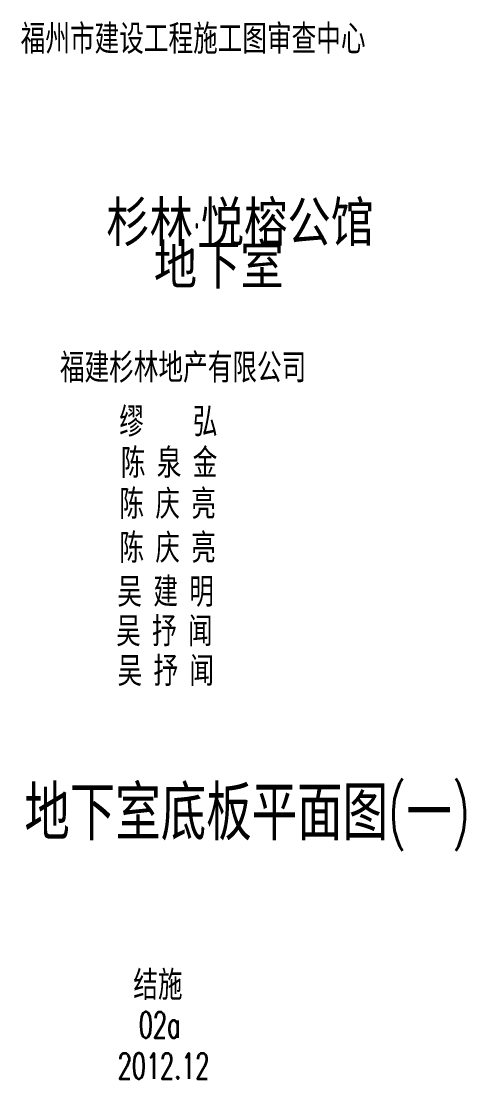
# Model space of a CAD drawing. Extents: x 25452 to 377797, y -68211 to 223293.
# Drawn here: x 120744 to 131923, y -68211 to -41567 of the extents above; entities that cross this region are included whole.
import ezdxf
from ezdxf.enums import TextEntityAlignment as Align

# ---------------------------------------------------------------- set-up
doc = ezdxf.new("R2010")
doc.units = 0
doc.header["$LTSCALE"] = 100
doc.layers.add('PUB_TITLE', color=4, linetype='Continuous')
doc.layers.add('Z-TEXT', color=2, linetype='Continuous')
doc.styles.get("Standard").update_dxf_attribs({"font": 'standard'})

msp = doc.modelspace()

# ---------------------------------------------------------------- texts
at = {"layer": 'PUB_TITLE', "linetype": 'ByBlock', "width": 0.7}
for s, p in [('福州市建设工程施工图审查中心  ', (125360.9, -41979.7)), ('福建杉林地产有限公司', (124824.2, -50265.9)), ('缪    弘', (124453.9, -51625.5)), ('陈 泉 金', (124471.6, -52659.2)), ('陈 庆 亮', (124436.2, -53695.2)), ('陈 庆 亮', (124435.7, -54801.9)), ('吴 建 明', (124384.7, -55912.9)), ('吴 抒 闻', (124353.5, -56905.4)), ('吴 抒 闻', (124388.8, -57906)), ('结施', (124190, -65814.4)), ('02a', (124231.4, -66848.8)), ('2012.12', (124332.3, -67885.7))]:
    msp.add_text(s, height=650, dxfattribs=at).set_placement(p, align=Align.MIDDLE)
at = {"layer": 'PUB_TITLE', "width": 0.8}
for s, p in [('杉林·悦榕公馆', (122889.6, -47121.6)), ('地下室', (124086, -48196.6))]:
    msp.add_text(s, height=1000, dxfattribs=at).set_placement(p)
at = {"layer": 'Z-TEXT', "width": 0.7}
msp.add_text('地下室底板平面图(一)', height=1200, dxfattribs=at).set_placement((120824.3, -62429.3), align=Align.BOTTOM_LEFT)

doc.saveas('drawing.dxf')
